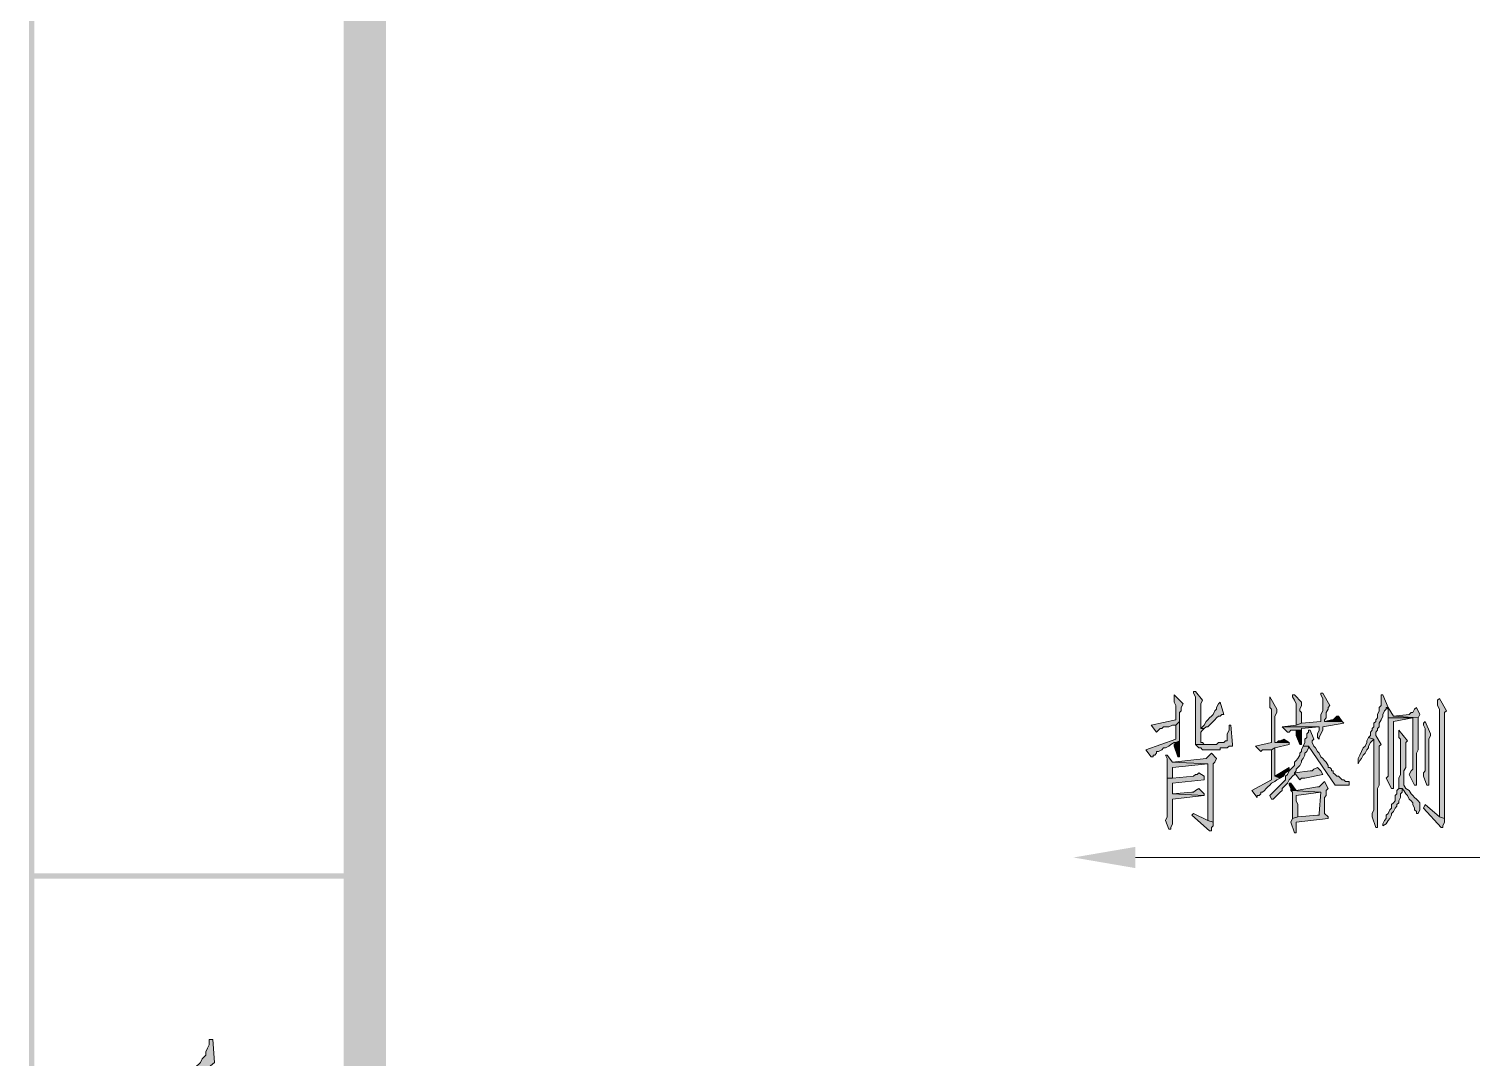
# Model space of a CAD drawing. Header units: inches. Extents: x 20 to 409, y 5 to 283.
# Drawn here: x 20.29 to 55.04, y 121.24 to 145.9 of the extents above; entities that cross this region are included whole.
import ezdxf

# ---------------------------------------------------------------- set-up
doc = ezdxf.new("R2010")
doc.units = ezdxf.units.IN
doc.header["$MEASUREMENT"] = 0
doc.layers.add('C00-00-00', color=7, linetype='Continuous')

msp = doc.modelspace()

# ---------------------------------------------------------------- hatches: boundary and pattern name
at = {"layer": 'C00-00-00'}
h = msp.add_hatch(color=0, dxfattribs=at)
h.dxf.hatch_style = 2
h.paths.add_polyline_path([(28.838, 282.085), (27.822, 283.101), (28.838, 6.114)])
h = msp.add_hatch(color=0, dxfattribs=at)
h.dxf.hatch_style = 2
h.paths.add_polyline_path([(27.822, 283.101), (28.838, 6.114), (27.822, 5.098)])
h = msp.add_hatch(color=0, dxfattribs=at)
h.dxf.hatch_style = 2
h.paths.add_polyline_path([(20.414, 282.593), (20.287, 282.593), (20.414, 5.606)])
h = msp.add_hatch(color=0, dxfattribs=at)
h.dxf.hatch_style = 2
h.paths.add_polyline_path([(20.287, 282.593), (20.414, 5.606), (20.287, 5.606)])
h = msp.add_hatch(color=0, dxfattribs=at)
h.dxf.hatch_style = 2
h.paths.add_polyline_path([(48.227, 130.023), (48.184, 130.023), (48.184, 129.981), (48.227, 129.896), (48.227, 128.753), (48.481, 128.753), (48.438, 128.753), (48.396, 128.796), (48.354, 128.796), (48.354, 128.838), (48.354, 129.05), (48.396, 129.092), (48.438, 129.134), (48.354, 129.134), (48.354, 129.219), (48.354, 129.473), (48.354, 129.558), (48.354, 129.727), (48.396, 129.812)])
h = msp.add_hatch(color=0, dxfattribs=at)
h.dxf.hatch_style = 2
h.paths.add_polyline_path([(47.719, 129.939), (47.719, 129.769), (47.761, 129.685), (47.761, 129.346), (47.168, 129.219), (47.295, 129.05), (47.338, 129.092), (47.38, 129.134), (47.422, 129.134), (47.465, 129.177), (47.592, 129.177), (47.676, 129.219), (47.761, 129.219), (47.846, 129.304), (47.846, 129.515), (47.888, 129.558), (47.888, 129.642), (47.93, 129.727)])
h = msp.add_hatch(color=0, dxfattribs=at)
h.dxf.hatch_style = 2
h.paths.add_polyline_path([(48.819, 129.769), (48.777, 129.727), (48.735, 129.642), (48.735, 129.6), (48.692, 129.558), (48.65, 129.473), (48.608, 129.431), (48.565, 129.388), (48.523, 129.346), (48.481, 129.304), (48.438, 129.219), (48.396, 129.177), (48.354, 129.134), (48.438, 129.134), (48.481, 129.177), (48.523, 129.177), (48.565, 129.219), (48.608, 129.261), (48.65, 129.304), (48.692, 129.346), (48.735, 129.388), (48.777, 129.431), (48.819, 129.431), (48.862, 129.473), (48.904, 129.473)])
h = msp.add_hatch(color=0, dxfattribs=at)
h.dxf.hatch_style = 2
h.paths.add_polyline_path([(50.005, 129.896), (50.005, 129.642), (50.047, 129.6), (50.047, 128.796), (49.666, 128.711), (49.793, 128.584), (49.835, 128.626), (50.047, 128.626), (50.132, 128.669), (50.47, 128.753), (50.47, 128.796), (50.132, 128.796), (50.132, 129.177), (50.132, 129.219), (50.132, 129.431), (50.174, 129.515), (50.174, 129.6)])
h = msp.add_hatch(color=0, dxfattribs=at)
h.dxf.hatch_style = 2
h.paths.add_polyline_path([(51.275, 129.981), (51.232, 129.981), (51.232, 129.939), (51.275, 129.854), (51.275, 129.558), (51.232, 129.473), (51.232, 129.304), (50.767, 129.261), (50.64, 129.219), (50.301, 129.177), (51.19, 129.177), (51.19, 129.092), (51.148, 129.007), (51.148, 128.923), (51.19, 128.88), (51.19, 128.923), (51.232, 129.007), (51.275, 129.092), (51.275, 129.177), (51.783, 129.261), (51.74, 129.304), (51.317, 129.304), (51.317, 129.346), (51.359, 129.388), (51.359, 129.515), (51.402, 129.6), (51.402, 129.642), (51.444, 129.685)])
h = msp.add_hatch(color=0, dxfattribs=at)
h.dxf.hatch_style = 2
h.paths.add_polyline_path([(50.597, 129.939), (50.555, 129.939), (50.555, 129.896), (50.597, 129.812), (50.64, 129.727), (50.64, 129.219), (50.767, 129.261), (50.767, 129.515), (50.724, 129.558), (50.724, 129.6), (50.767, 129.685), (50.767, 129.769)])
h = msp.add_hatch(color=0, dxfattribs=at)
h.dxf.hatch_style = 2
h.paths.add_polyline_path([(52.714, 129.939), (52.672, 129.939), (52.672, 129.896), (52.672, 129.685), (52.629, 129.642), (52.629, 129.558), (52.587, 129.473), (52.587, 129.388), (52.545, 129.346), (52.545, 129.304), (52.502, 129.261), (52.502, 129.177), (52.46, 129.134), (52.46, 129.092), (52.418, 129.05), (52.418, 128.965), (52.375, 128.923), (52.502, 128.88), (52.502, 128.711), (52.502, 127.187), (52.46, 127.102), (52.46, 127.018), (52.545, 126.764), (52.587, 126.764), (52.587, 126.806), (52.587, 127.695), (52.629, 127.78), (52.629, 128.711), (52.672, 128.753), (52.545, 128.965), (52.545, 129.05), (52.587, 129.092), (52.587, 129.134), (52.629, 129.177), (52.629, 129.261), (52.672, 129.346), (52.714, 129.431), (52.714, 129.473), (52.756, 129.558), (52.799, 129.6), (52.799, 129.642), (52.841, 129.642)])
h = msp.add_hatch(color=0, dxfattribs=at)
h.dxf.hatch_style = 2
h.paths.add_polyline_path([(52.841, 129.642), (52.799, 129.642), (52.841, 129.6), (52.841, 129.388), (53.434, 129.388), (53.434, 128.161), (53.391, 128.118), (53.349, 128.034), (53.476, 127.78), (53.518, 127.78), (53.518, 127.822), (53.518, 128.542), (53.561, 128.626), (53.561, 129.388), (52.968, 129.431)])
h = msp.add_hatch(color=0, dxfattribs=at)
h.dxf.hatch_style = 2
h.paths.add_polyline_path([(53.518, 129.642), (53.476, 129.6), (53.434, 129.515), (53.391, 129.515), (53.349, 129.473), (52.968, 129.431), (53.561, 129.388), (53.603, 129.473)])
h = msp.add_hatch(color=0, dxfattribs=at)
h.dxf.hatch_style = 2
h.paths.add_polyline_path([(54.069, 129.854), (54.026, 129.812), (54.026, 129.685), (54.069, 129.6), (54.069, 127.018), (54.196, 126.975), (54.196, 127.991), (54.196, 128.118), (54.196, 129.515), (54.238, 129.558)])
h = msp.add_hatch(color=0, dxfattribs=at)
h.dxf.hatch_style = 2
h.paths.add_polyline_path([(47.846, 129.304), (47.761, 129.219), (47.761, 128.88), (47.041, 128.626), (47.168, 128.457), (47.211, 128.457), (47.211, 128.499), (47.253, 128.499), (47.295, 128.542), (47.295, 128.584), (47.338, 128.584), (47.422, 128.626), (47.465, 128.669), (47.507, 128.669), (47.592, 128.711), (47.634, 128.753), (47.719, 128.796), (47.761, 128.796), (47.846, 128.838), (47.846, 129.007), (47.846, 129.092)])
h = msp.add_hatch(color=0, dxfattribs=at)
h.dxf.hatch_style = 2
h.paths.add_polyline_path([(51.656, 129.431), (51.613, 129.431), (51.571, 129.388), (51.529, 129.346), (51.486, 129.346), (51.317, 129.304), (51.74, 129.304)])
h = msp.add_hatch(color=0, dxfattribs=at)
h.dxf.hatch_style = 2
h.paths.add_polyline_path([(52.841, 129.388), (52.841, 127.991), (52.799, 127.949), (52.926, 127.695), (52.968, 127.695), (52.968, 127.737), (52.968, 129.304), (53.434, 129.388)])
h = msp.add_hatch(color=0, dxfattribs=at)
h.dxf.hatch_style = 2
h.paths.add_polyline_path([(53.73, 129.304), (53.688, 129.261), (53.688, 129.219), (53.73, 129.134), (53.73, 128.118), (53.688, 128.076), (53.688, 127.991), (53.772, 127.78), (53.815, 127.78), (53.815, 127.822), (53.815, 128.88), (53.857, 128.965), (53.857, 129.007)])
h = msp.add_hatch(color=0, dxfattribs=at)
h.dxf.hatch_style = 2
h.paths.add_polyline_path([(49.073, 129.219), (49.031, 129.219), (49.031, 129.177), (49.031, 129.092), (48.989, 129.007), (48.989, 128.838), (48.946, 128.838), (48.904, 128.796), (48.777, 128.796), (48.735, 128.753), (48.227, 128.753), (48.269, 128.711), (48.311, 128.669), (48.354, 128.669), (48.396, 128.626), (48.735, 128.626), (48.777, 128.626), (48.819, 128.626), (48.819, 128.669), (48.989, 128.669), (49.031, 128.711), (49.116, 128.711), (49.116, 128.753)])
h = msp.add_hatch(color=0, dxfattribs=at)
h.dxf.hatch_style = 2
h.paths.add_polyline_path([(50.301, 129.177), (50.428, 129.05), (50.47, 129.05), (50.513, 129.092), (50.767, 129.092), (50.767, 129.134), (51.19, 129.177)])
h = msp.add_hatch(color=0, dxfattribs=at)
h.dxf.hatch_style = 2
h.paths.add_polyline_path([(50.767, 129.092), (50.64, 129.092), (50.64, 128.965), (50.724, 128.753), (50.767, 128.753), (50.767, 128.838)])
h = msp.add_hatch(color=0, dxfattribs=at)
h.dxf.hatch_style = 2
h.paths.add_polyline_path([(50.978, 129.092), (50.936, 129.092), (50.936, 129.05), (50.894, 129.007), (50.894, 128.923), (50.851, 128.88), (50.851, 128.796), (50.809, 128.711), (50.936, 128.711), (51.571, 127.78), (51.91, 127.78), (51.91, 127.864), (51.825, 127.864), (51.783, 127.907), (51.74, 127.907), (51.698, 127.949), (51.656, 127.991), (51.613, 127.991), (51.571, 128.034), (51.529, 128.076), (51.529, 128.118), (51.486, 128.118), (51.486, 128.161), (51.444, 128.203), (51.402, 128.203), (51.402, 128.245), (51.359, 128.33), (51.317, 128.372), (51.275, 128.415), (51.232, 128.457), (51.19, 128.542), (51.148, 128.584), (51.105, 128.669), (51.063, 128.711), (51.021, 128.796), (51.021, 128.838), (51.063, 128.88)])
h = msp.add_hatch(color=0, dxfattribs=at)
h.dxf.hatch_style = 2
h.paths.add_polyline_path([(53.095, 129.092), (53.095, 128.923), (53.137, 128.88), (53.137, 128.034), (53.095, 127.949), (53.095, 127.695), (53.18, 127.695), (53.222, 127.653), (53.264, 127.568), (53.307, 127.526), (53.349, 127.441), (53.391, 127.399), (53.434, 127.356), (53.434, 127.314), (53.476, 127.229), (53.476, 127.187), (53.518, 127.145), (53.518, 127.102), (53.561, 127.102), (53.603, 127.187), (53.603, 127.356), (53.561, 127.399), (53.518, 127.441), (53.476, 127.483), (53.434, 127.526), (53.391, 127.568), (53.349, 127.653), (53.264, 127.695), (53.222, 127.78), (53.222, 128.118), (53.264, 128.203), (53.264, 128.796), (53.307, 128.838)])
h = msp.add_hatch(color=0, dxfattribs=at)
h.dxf.hatch_style = 2
h.paths.add_polyline_path([(47.846, 128.838), (47.761, 128.796), (47.719, 128.753), (47.719, 128.711), (47.803, 128.457), (47.846, 128.457), (47.846, 128.542)])
h = msp.add_hatch(color=0, dxfattribs=at)
h.dxf.hatch_style = 2
h.paths.add_polyline_path([(50.132, 128.669), (50.047, 128.626), (50.047, 127.907), (49.581, 127.653), (49.708, 127.483), (49.708, 127.526), (49.751, 127.526), (49.793, 127.568), (49.793, 127.61), (49.835, 127.61), (49.878, 127.653), (49.92, 127.695), (49.962, 127.737), (50.005, 127.78), (50.047, 127.822), (50.132, 127.864), (50.174, 127.907), (50.259, 127.949), (50.132, 127.991), (50.132, 128.542), (50.132, 128.626)])
h = msp.add_hatch(color=0, dxfattribs=at)
h.dxf.hatch_style = 2
h.paths.add_polyline_path([(50.809, 128.711), (50.767, 128.626), (50.767, 128.584), (50.724, 128.542), (50.724, 128.499), (50.682, 128.415), (50.64, 128.372), (50.597, 128.33), (50.597, 128.245), (50.555, 128.203), (50.513, 128.161), (50.47, 128.118), (50.428, 128.034), (50.386, 127.991), (50.386, 127.907), (50.343, 127.864), (50.301, 127.822), (50.259, 127.78), (50.216, 127.737), (50.174, 127.695), (50.132, 127.653), (50.089, 127.61), (50.047, 127.568), (50.005, 127.526), (50.047, 127.441), (50.089, 127.441), (50.132, 127.483), (50.174, 127.526), (50.216, 127.568), (50.259, 127.61), (50.301, 127.653), (50.301, 127.695), (50.343, 127.737), (50.386, 127.78), (50.428, 127.822), (50.47, 127.907), (50.513, 127.949), (50.555, 127.991), (50.597, 128.034), (50.597, 128.076), (50.64, 128.118), (50.64, 128.161), (50.682, 128.203), (50.724, 128.245), (50.767, 128.33), (50.767, 128.372), (50.809, 128.415), (50.851, 128.499), (50.851, 128.542), (50.894, 128.584), (50.936, 128.669), (50.936, 128.711)])
h = msp.add_hatch(color=0, dxfattribs=at)
h.dxf.hatch_style = 2
h.paths.add_polyline_path([(50.343, 128.88), (50.259, 128.838), (50.216, 128.838), (50.174, 128.796), (50.132, 128.796), (50.47, 128.796)])
h = msp.add_hatch(color=0, dxfattribs=at)
h.dxf.hatch_style = 2
h.paths.add_polyline_path([(52.375, 128.923), (52.333, 128.838), (52.333, 128.796), (52.291, 128.711), (52.248, 128.669), (52.206, 128.584), (52.164, 128.499), (52.121, 128.415), (52.121, 128.288), (52.164, 128.372), (52.206, 128.415), (52.248, 128.499), (52.291, 128.542), (52.333, 128.626), (52.375, 128.669), (52.375, 128.711), (52.418, 128.796), (52.46, 128.838), (52.502, 128.88)])
h = msp.add_hatch(color=0, dxfattribs=at)
h.dxf.hatch_style = 2
h.paths.add_polyline_path([(47.549, 128.499), (47.507, 128.499), (47.549, 128.415), (47.549, 127.949), (47.676, 127.949), (47.676, 128.203), (48.523, 128.288), (47.676, 128.33)])
h = msp.add_hatch(color=0, dxfattribs=at)
h.dxf.hatch_style = 2
h.paths.add_polyline_path([(48.608, 128.542), (48.565, 128.499), (48.523, 128.457), (48.481, 128.415), (47.676, 128.33), (48.523, 128.288), (48.523, 126.933), (48.65, 126.891), (48.65, 128.118), (48.65, 128.161), (48.65, 128.288), (48.692, 128.33), (48.735, 128.415)])
h = msp.add_hatch(color=0, dxfattribs=at)
h.dxf.hatch_style = 2
h.paths.add_polyline_path([(48.311, 128.076), (48.269, 128.034), (48.227, 128.034), (48.184, 127.991), (47.676, 127.949), (47.549, 127.949), (47.549, 127.864), (47.549, 127.018), (47.507, 126.933), (47.592, 126.721), (47.634, 126.721), (47.634, 126.764), (47.676, 126.848), (47.676, 126.891), (47.676, 126.975), (47.676, 127.441), (48.438, 127.526), (47.676, 127.568), (47.676, 127.822), (48.438, 127.907), (48.438, 127.991)])
h = msp.add_hatch(color=0, dxfattribs=at)
h.dxf.hatch_style = 2
h.paths.add_polyline_path([(50.47, 128.203), (50.132, 127.991), (50.259, 127.949), (50.343, 127.991), (50.386, 128.076), (50.47, 128.118)])
h = msp.add_hatch(color=0, dxfattribs=at)
h.dxf.hatch_style = 2
h.paths.add_polyline_path([(51.148, 128.203), (51.063, 128.161), (51.021, 128.118), (50.978, 128.118), (50.597, 128.076), (50.724, 127.907), (50.767, 127.949), (50.851, 127.949), (51.275, 128.034), (51.232, 128.118)])
h = msp.add_hatch(color=0, dxfattribs=at)
h.dxf.hatch_style = 2
h.paths.add_polyline_path([(48.311, 127.695), (48.227, 127.653), (48.184, 127.61), (48.142, 127.61), (47.676, 127.568), (48.438, 127.526), (48.438, 127.568)])
h = msp.add_hatch(color=0, dxfattribs=at)
h.dxf.hatch_style = 2
h.paths.add_polyline_path([(50.513, 127.822), (50.47, 127.822), (50.47, 127.78), (50.513, 127.695), (50.513, 127.653), (50.64, 127.653)])
h = msp.add_hatch(color=0, dxfattribs=at)
h.dxf.hatch_style = 2
h.paths.add_polyline_path([(51.317, 127.864), (51.275, 127.822), (51.232, 127.78), (51.19, 127.737), (51.148, 127.737), (50.64, 127.653), (50.513, 127.653), (51.232, 127.61), (51.19, 127.102), (51.19, 127.06), (51.148, 127.06), (50.682, 127.018), (50.555, 126.975), (50.513, 126.891), (50.597, 126.637), (50.64, 126.637), (50.64, 126.679), (50.64, 126.891), (51.402, 126.975), (51.402, 127.018), (51.317, 127.102), (51.317, 127.229), (51.317, 127.314), (51.317, 127.483), (51.359, 127.526), (51.359, 127.653), (51.402, 127.695)])
h = msp.add_hatch(color=0, dxfattribs=at)
h.dxf.hatch_style = 2
h.paths.add_polyline_path([(50.513, 127.653), (50.555, 127.61), (50.555, 126.975), (50.682, 127.018), (50.682, 127.314), (50.64, 127.399), (50.64, 127.526), (51.232, 127.61)])
h = msp.add_hatch(color=0, dxfattribs=at)
h.dxf.hatch_style = 2
h.paths.add_polyline_path([(53.095, 127.695), (53.053, 127.653), (53.053, 127.568), (53.01, 127.526), (53.01, 127.399), (52.968, 127.356), (52.926, 127.314), (52.926, 127.229), (52.883, 127.187), (52.841, 127.102), (52.799, 127.06), (52.799, 126.975), (52.756, 126.933), (52.714, 126.848), (52.714, 126.806), (52.799, 126.848), (52.841, 126.933), (52.883, 126.975), (52.926, 127.06), (52.926, 127.102), (52.968, 127.145), (53.01, 127.229), (53.053, 127.272), (53.053, 127.314), (53.095, 127.356), (53.095, 127.399), (53.137, 127.483), (53.137, 127.568), (53.18, 127.61), (53.18, 127.695)])
h = msp.add_hatch(color=0, dxfattribs=at)
h.dxf.hatch_style = 2
h.paths.add_polyline_path([(53.73, 127.314), (53.688, 127.229), (54.111, 126.764), (54.153, 126.764), (54.153, 126.806), (54.196, 126.891), (54.196, 126.975), (54.069, 127.018)])
h = msp.add_hatch(color=0, dxfattribs=at)
h.dxf.hatch_style = 2
h.paths.add_polyline_path([(48.184, 127.102), (48.142, 127.06), (48.565, 126.679), (48.608, 126.679), (48.608, 126.721), (48.608, 126.764), (48.65, 126.806), (48.65, 126.891), (48.523, 126.933)])
h = msp.add_hatch(color=0, dxfattribs=at)
h.dxf.hatch_style = 2
h.paths.add_polyline_path([(46.787, 125.79), (45.306, 126.044), (46.787, 126.298)])
h = msp.add_hatch(color=0, dxfattribs=at)
h.dxf.hatch_style = 2
h.paths.add_polyline_path([(20.329, 125.663), (20.329, 125.536), (28.33, 125.663)])
h = msp.add_hatch(color=0, dxfattribs=at)
h.dxf.hatch_style = 2
h.paths.add_polyline_path([(20.329, 125.536), (28.33, 125.663), (28.33, 125.536)])
h = msp.add_hatch(color=0, dxfattribs=at)
h.dxf.hatch_style = 2
h.paths.add_polyline_path([(23.927, 120.668), (23.97, 120.498), (24.732, 121.133), (24.689, 121.684), (24.605, 121.684), (24.605, 121.641), (24.605, 121.557), (24.562, 121.472), (24.52, 121.387), (24.52, 121.303), (24.478, 121.26), (24.435, 121.218), (24.393, 121.133), (24.351, 121.091), (24.308, 121.049), (24.266, 121.006), (24.224, 120.964), (24.181, 120.879), (24.097, 120.837), (24.054, 120.752), (23.97, 120.71)])

# ---------------------------------------------------------------- linework, layer by layer
at = {"layer": 'C00-00-00', "color": 0, "lineweight": 0}
for points in [[(48.227, 130.023), (48.184, 130.023), (48.184, 129.981), (48.227, 129.896), (48.227, 128.753), (48.481, 128.753), (48.438, 128.753), (48.396, 128.796), (48.354, 128.796), (48.354, 128.838), (48.354, 129.05), (48.396, 129.092), (48.438, 129.134), (48.354, 129.134), (48.354, 129.219), (48.354, 129.473), (48.354, 129.558), (48.354, 129.727), (48.396, 129.812)], [(47.719, 129.939), (47.719, 129.769), (47.761, 129.685), (47.761, 129.346), (47.168, 129.219), (47.295, 129.05), (47.338, 129.092), (47.38, 129.134), (47.422, 129.134), (47.465, 129.177), (47.592, 129.177), (47.676, 129.219), (47.761, 129.219), (47.846, 129.304), (47.846, 129.515), (47.888, 129.558), (47.888, 129.642), (47.93, 129.727)], [(48.819, 129.769), (48.777, 129.727), (48.735, 129.642), (48.735, 129.6), (48.692, 129.558), (48.65, 129.473), (48.608, 129.431), (48.565, 129.388), (48.523, 129.346), (48.481, 129.304), (48.438, 129.219), (48.396, 129.177), (48.354, 129.134), (48.438, 129.134), (48.481, 129.177), (48.523, 129.177), (48.565, 129.219), (48.608, 129.261), (48.65, 129.304), (48.692, 129.346), (48.735, 129.388), (48.777, 129.431), (48.819, 129.431), (48.862, 129.473), (48.904, 129.473)], [(50.005, 129.896), (50.005, 129.642), (50.047, 129.6), (50.047, 128.796), (49.666, 128.711), (49.793, 128.584), (49.835, 128.626), (50.047, 128.626), (50.132, 128.669), (50.47, 128.753), (50.47, 128.796), (50.132, 128.796), (50.132, 129.177), (50.132, 129.219), (50.132, 129.431), (50.174, 129.515), (50.174, 129.6)], [(51.275, 129.981), (51.232, 129.981), (51.232, 129.939), (51.275, 129.854), (51.275, 129.558), (51.232, 129.473), (51.232, 129.304), (50.767, 129.261), (50.64, 129.219), (50.301, 129.177), (51.19, 129.177), (51.19, 129.092), (51.148, 129.007), (51.148, 128.923), (51.19, 128.88), (51.19, 128.923), (51.232, 129.007), (51.275, 129.092), (51.275, 129.177), (51.783, 129.261), (51.74, 129.304), (51.317, 129.304), (51.317, 129.346), (51.359, 129.388), (51.359, 129.515), (51.402, 129.6), (51.402, 129.642), (51.444, 129.685)], [(50.597, 129.939), (50.555, 129.939), (50.555, 129.896), (50.597, 129.812), (50.64, 129.727), (50.64, 129.219), (50.767, 129.261), (50.767, 129.515), (50.724, 129.558), (50.724, 129.6), (50.767, 129.685), (50.767, 129.769)], [(52.714, 129.939), (52.672, 129.939), (52.672, 129.896), (52.672, 129.685), (52.629, 129.642), (52.629, 129.558), (52.587, 129.473), (52.587, 129.388), (52.545, 129.346), (52.545, 129.304), (52.502, 129.261), (52.502, 129.177), (52.46, 129.134), (52.46, 129.092), (52.418, 129.05), (52.418, 128.965), (52.375, 128.923), (52.502, 128.88), (52.502, 128.711), (52.502, 127.187), (52.46, 127.102), (52.46, 127.018), (52.545, 126.764), (52.587, 126.764), (52.587, 126.806), (52.587, 127.695), (52.629, 127.78), (52.629, 128.711), (52.672, 128.753), (52.545, 128.965), (52.545, 129.05), (52.587, 129.092), (52.587, 129.134), (52.629, 129.177), (52.629, 129.261), (52.672, 129.346), (52.714, 129.431), (52.714, 129.473), (52.756, 129.558), (52.799, 129.6), (52.799, 129.642), (52.841, 129.642)], [(52.841, 129.642), (52.799, 129.642), (52.841, 129.6), (52.841, 129.388), (53.434, 129.388), (53.434, 128.161), (53.391, 128.118), (53.349, 128.034), (53.476, 127.78), (53.518, 127.78), (53.518, 127.822), (53.518, 128.542), (53.561, 128.626), (53.561, 129.388), (52.968, 129.431)], [(53.518, 129.642), (53.476, 129.6), (53.434, 129.515), (53.391, 129.515), (53.349, 129.473), (52.968, 129.431), (53.561, 129.388), (53.603, 129.473)], [(54.069, 129.854), (54.026, 129.812), (54.026, 129.685), (54.069, 129.6), (54.069, 127.018), (54.196, 126.975), (54.196, 127.991), (54.196, 128.118), (54.196, 129.515), (54.238, 129.558)], [(47.846, 129.304), (47.761, 129.219), (47.761, 128.88), (47.041, 128.626), (47.168, 128.457), (47.211, 128.457), (47.211, 128.499), (47.253, 128.499), (47.295, 128.542), (47.295, 128.584), (47.338, 128.584), (47.422, 128.626), (47.465, 128.669), (47.507, 128.669), (47.592, 128.711), (47.634, 128.753), (47.719, 128.796), (47.761, 128.796), (47.846, 128.838), (47.846, 129.007), (47.846, 129.092)], [(51.656, 129.431), (51.613, 129.431), (51.571, 129.388), (51.529, 129.346), (51.486, 129.346), (51.317, 129.304), (51.74, 129.304)], [(52.841, 129.388), (52.841, 127.991), (52.799, 127.949), (52.926, 127.695), (52.968, 127.695), (52.968, 127.737), (52.968, 129.304), (53.434, 129.388)], [(53.73, 129.304), (53.688, 129.261), (53.688, 129.219), (53.73, 129.134), (53.73, 128.118), (53.688, 128.076), (53.688, 127.991), (53.772, 127.78), (53.815, 127.78), (53.815, 127.822), (53.815, 128.88), (53.857, 128.965), (53.857, 129.007)], [(49.073, 129.219), (49.031, 129.219), (49.031, 129.177), (49.031, 129.092), (48.989, 129.007), (48.989, 128.838), (48.946, 128.838), (48.904, 128.796), (48.777, 128.796), (48.735, 128.753), (48.227, 128.753), (48.269, 128.711), (48.311, 128.669), (48.354, 128.669), (48.396, 128.626), (48.735, 128.626), (48.777, 128.626), (48.819, 128.626), (48.819, 128.669), (48.989, 128.669), (49.031, 128.711), (49.116, 128.711), (49.116, 128.753)], [(50.301, 129.177), (50.428, 129.05), (50.47, 129.05), (50.513, 129.092), (50.767, 129.092), (50.767, 129.134), (51.19, 129.177)], [(50.767, 129.092), (50.64, 129.092), (50.64, 128.965), (50.724, 128.753), (50.767, 128.753), (50.767, 128.838)], [(50.978, 129.092), (50.936, 129.092), (50.936, 129.05), (50.894, 129.007), (50.894, 128.923), (50.851, 128.88), (50.851, 128.796), (50.809, 128.711), (50.936, 128.711), (51.571, 127.78), (51.91, 127.78), (51.91, 127.864), (51.825, 127.864), (51.783, 127.907), (51.74, 127.907), (51.698, 127.949), (51.656, 127.991), (51.613, 127.991), (51.571, 128.034), (51.529, 128.076), (51.529, 128.118), (51.486, 128.118), (51.486, 128.161), (51.444, 128.203), (51.402, 128.203), (51.402, 128.245), (51.359, 128.33), (51.317, 128.372), (51.275, 128.415), (51.232, 128.457), (51.19, 128.542), (51.148, 128.584), (51.105, 128.669), (51.063, 128.711), (51.021, 128.796), (51.021, 128.838), (51.063, 128.88)], [(53.095, 129.092), (53.095, 128.923), (53.137, 128.88), (53.137, 128.034), (53.095, 127.949), (53.095, 127.695), (53.18, 127.695), (53.222, 127.653), (53.264, 127.568), (53.307, 127.526), (53.349, 127.441), (53.391, 127.399), (53.434, 127.356), (53.434, 127.314), (53.476, 127.229), (53.476, 127.187), (53.518, 127.145), (53.518, 127.102), (53.561, 127.102), (53.603, 127.187), (53.603, 127.356), (53.561, 127.399), (53.518, 127.441), (53.476, 127.483), (53.434, 127.526), (53.391, 127.568), (53.349, 127.653), (53.264, 127.695), (53.222, 127.78), (53.222, 128.118), (53.264, 128.203), (53.264, 128.796), (53.307, 128.838)], [(47.846, 128.838), (47.761, 128.796), (47.719, 128.753), (47.719, 128.711), (47.803, 128.457), (47.846, 128.457), (47.846, 128.542)], [(50.132, 128.669), (50.047, 128.626), (50.047, 127.907), (49.581, 127.653), (49.708, 127.483), (49.708, 127.526), (49.751, 127.526), (49.793, 127.568), (49.793, 127.61), (49.835, 127.61), (49.878, 127.653), (49.92, 127.695), (49.962, 127.737), (50.005, 127.78), (50.047, 127.822), (50.132, 127.864), (50.174, 127.907), (50.259, 127.949), (50.132, 127.991), (50.132, 128.542), (50.132, 128.626)], [(50.809, 128.711), (50.767, 128.626), (50.767, 128.584), (50.724, 128.542), (50.724, 128.499), (50.682, 128.415), (50.64, 128.372), (50.597, 128.33), (50.597, 128.245), (50.555, 128.203), (50.513, 128.161), (50.47, 128.118), (50.428, 128.034), (50.386, 127.991), (50.386, 127.907), (50.343, 127.864), (50.301, 127.822), (50.259, 127.78), (50.216, 127.737), (50.174, 127.695), (50.132, 127.653), (50.089, 127.61), (50.047, 127.568), (50.005, 127.526), (50.047, 127.441), (50.089, 127.441), (50.132, 127.483), (50.174, 127.526), (50.216, 127.568), (50.259, 127.61), (50.301, 127.653), (50.301, 127.695), (50.343, 127.737), (50.386, 127.78), (50.428, 127.822), (50.47, 127.907), (50.513, 127.949), (50.555, 127.991), (50.597, 128.034), (50.597, 128.076), (50.64, 128.118), (50.64, 128.161), (50.682, 128.203), (50.724, 128.245), (50.767, 128.33), (50.767, 128.372), (50.809, 128.415), (50.851, 128.499), (50.851, 128.542), (50.894, 128.584), (50.936, 128.669), (50.936, 128.711)], [(50.343, 128.88), (50.259, 128.838), (50.216, 128.838), (50.174, 128.796), (50.132, 128.796), (50.47, 128.796)], [(52.375, 128.923), (52.333, 128.838), (52.333, 128.796), (52.291, 128.711), (52.248, 128.669), (52.206, 128.584), (52.164, 128.499), (52.121, 128.415), (52.121, 128.288), (52.164, 128.372), (52.206, 128.415), (52.248, 128.499), (52.291, 128.542), (52.333, 128.626), (52.375, 128.669), (52.375, 128.711), (52.418, 128.796), (52.46, 128.838), (52.502, 128.88)], [(47.549, 128.499), (47.507, 128.499), (47.549, 128.415), (47.549, 127.949), (47.676, 127.949), (47.676, 128.203), (48.523, 128.288), (47.676, 128.33)], [(48.608, 128.542), (48.565, 128.499), (48.523, 128.457), (48.481, 128.415), (47.676, 128.33), (48.523, 128.288), (48.523, 126.933), (48.65, 126.891), (48.65, 128.118), (48.65, 128.161), (48.65, 128.288), (48.692, 128.33), (48.735, 128.415)], [(48.311, 128.076), (48.269, 128.034), (48.227, 128.034), (48.184, 127.991), (47.676, 127.949), (47.549, 127.949), (47.549, 127.864), (47.549, 127.018), (47.507, 126.933), (47.592, 126.721), (47.634, 126.721), (47.634, 126.764), (47.676, 126.848), (47.676, 126.891), (47.676, 126.975), (47.676, 127.441), (48.438, 127.526), (47.676, 127.568), (47.676, 127.822), (48.438, 127.907), (48.438, 127.991)], [(50.47, 128.203), (50.132, 127.991), (50.259, 127.949), (50.343, 127.991), (50.386, 128.076), (50.47, 128.118)], [(51.148, 128.203), (51.063, 128.161), (51.021, 128.118), (50.978, 128.118), (50.597, 128.076), (50.724, 127.907), (50.767, 127.949), (50.851, 127.949), (51.275, 128.034), (51.232, 128.118)], [(48.311, 127.695), (48.227, 127.653), (48.184, 127.61), (48.142, 127.61), (47.676, 127.568), (48.438, 127.526), (48.438, 127.568)], [(50.513, 127.822), (50.47, 127.822), (50.47, 127.78), (50.513, 127.695), (50.513, 127.653), (50.64, 127.653)], [(51.317, 127.864), (51.275, 127.822), (51.232, 127.78), (51.19, 127.737), (51.148, 127.737), (50.64, 127.653), (50.513, 127.653), (51.232, 127.61), (51.19, 127.102), (51.19, 127.06), (51.148, 127.06), (50.682, 127.018), (50.555, 126.975), (50.513, 126.891), (50.597, 126.637), (50.64, 126.637), (50.64, 126.679), (50.64, 126.891), (51.402, 126.975), (51.402, 127.018), (51.317, 127.102), (51.317, 127.229), (51.317, 127.314), (51.317, 127.483), (51.359, 127.526), (51.359, 127.653), (51.402, 127.695)], [(50.513, 127.653), (50.555, 127.61), (50.555, 126.975), (50.682, 127.018), (50.682, 127.314), (50.64, 127.399), (50.64, 127.526), (51.232, 127.61)], [(53.095, 127.695), (53.053, 127.653), (53.053, 127.568), (53.01, 127.526), (53.01, 127.399), (52.968, 127.356), (52.926, 127.314), (52.926, 127.229), (52.883, 127.187), (52.841, 127.102), (52.799, 127.06), (52.799, 126.975), (52.756, 126.933), (52.714, 126.848), (52.714, 126.806), (52.799, 126.848), (52.841, 126.933), (52.883, 126.975), (52.926, 127.06), (52.926, 127.102), (52.968, 127.145), (53.01, 127.229), (53.053, 127.272), (53.053, 127.314), (53.095, 127.356), (53.095, 127.399), (53.137, 127.483), (53.137, 127.568), (53.18, 127.61), (53.18, 127.695)], [(53.73, 127.314), (53.688, 127.229), (54.111, 126.764), (54.153, 126.764), (54.153, 126.806), (54.196, 126.891), (54.196, 126.975), (54.069, 127.018)], [(48.184, 127.102), (48.142, 127.06), (48.565, 126.679), (48.608, 126.679), (48.608, 126.721), (48.608, 126.764), (48.65, 126.806), (48.65, 126.891), (48.523, 126.933)], [(23.927, 120.668), (23.97, 120.498), (24.732, 121.133), (24.689, 121.684), (24.605, 121.684), (24.605, 121.641), (24.605, 121.557), (24.562, 121.472), (24.52, 121.387), (24.52, 121.303), (24.478, 121.26), (24.435, 121.218), (24.393, 121.133), (24.351, 121.091), (24.308, 121.049), (24.266, 121.006), (24.224, 120.964), (24.181, 120.879), (24.097, 120.837), (24.054, 120.752), (23.97, 120.71)]]:
    msp.add_lwpolyline(points, close=True, dxfattribs=at)
msp.add_lwpolyline([(46.787, 126.044), (55.042, 126.044)], dxfattribs=at)

doc.saveas('drawing.dxf')
